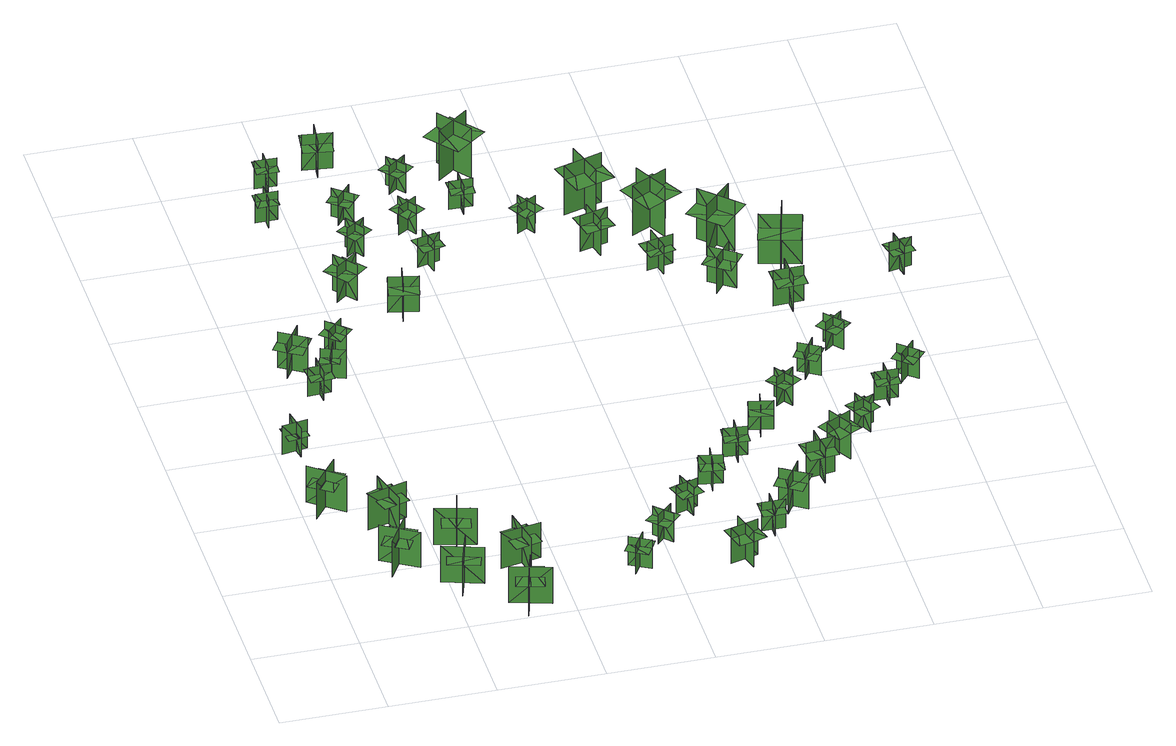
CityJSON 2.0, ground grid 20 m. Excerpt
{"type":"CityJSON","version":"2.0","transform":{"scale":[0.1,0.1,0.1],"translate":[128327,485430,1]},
"CityObjects":{
"tree1":{"type":"SolitaryVegetationObject","geometry":[{"type":"MultiSurface","lod":"1","boundaries":[[[0,1,2]],[[0,2,3]],[[4,5,6]],[[4,6,7]],[[8,9,10]],[[8,10,11]],[[8,11,12]],[[8,12,13]]]}]},
"tree2":{"type":"SolitaryVegetationObject","geometry":[{"type":"MultiSurface","lod":"1","boundaries":[[[14,15,16]],[[14,16,17]],[[18,19,20]],[[18,20,21]],[[22,23,24]],[[22,24,25]],[[22,25,26]],[[22,26,27]]]}]},
"tree3":{"type":"SolitaryVegetationObject","geometry":[{"type":"MultiSurface","lod":"1","boundaries":[[[28,29,30]],[[28,30,31]],[[32,33,34]],[[32,34,35]],[[36,37,38]],[[36,38,39]],[[36,40,41]],[[36,41,37]]]}]},
"tree4":{"type":"SolitaryVegetationObject","geometry":[{"type":"MultiSurface","lod":"1","boundaries":[[[42,43,44]],[[42,44,45]],[[46,47,48]],[[46,48,49]],[[50,51,52]],[[50,52,53]],[[50,53,54]],[[50,54,55]]]}]},
"tree5":{"type":"SolitaryVegetationObject","geometry":[{"type":"MultiSurface","lod":"1","boundaries":[[[56,57,58]],[[56,58,59]],[[60,61,62]],[[60,62,63]],[[64,65,66]],[[64,66,67]],[[64,67,68]],[[64,68,69]]]}]},
"tree6":{"type":"SolitaryVegetationObject","geometry":[{"type":"MultiSurface","lod":"1","boundaries":[[[70,71,72]],[[70,72,73]],[[74,75,76]],[[74,76,77]],[[78,79,80]],[[78,80,81]],[[78,81,82]],[[78,82,83]]]}]},
"tree7":{"type":"SolitaryVegetationObject","geometry":[{"type":"MultiSurface","lod":"1","boundaries":[[[84,85,86]],[[84,86,87]],[[88,89,90]],[[88,90,91]],[[92,93,94]],[[92,94,95]],[[92,95,96]],[[92,96,97]]]}]},
"tree8":{"type":"SolitaryVegetationObject","geometry":[{"type":"MultiSurface","lod":"1","boundaries":[[[98,99,100]],[[98,100,101]],[[102,103,104]],[[102,104,105]],[[106,107,108]],[[106,108,109]],[[106,109,110]],[[106,110,111]]]}]},
"tree9":{"type":"SolitaryVegetationObject","geometry":[{"type":"MultiSurface","lod":"1","boundaries":[[[112,113,114]],[[112,114,115]],[[116,117,118]],[[116,118,119]],[[120,121,122]],[[120,122,123]],[[120,123,124]],[[120,124,125]]]}]},
"tree10":{"type":"SolitaryVegetationObject","geometry":[{"type":"MultiSurface","lod":"1","boundaries":[[[126,127,128]],[[126,128,129]],[[130,131,132]],[[130,132,133]],[[134,135,136]],[[134,136,137]],[[134,137,138]],[[134,138,139]]]}]},
"tree11":{"type":"SolitaryVegetationObject","geometry":[{"type":"MultiSurface","lod":"1","boundaries":[[[140,141,142]],[[140,142,143]],[[144,145,146]],[[144,146,147]],[[148,149,150]],[[148,150,151]],[[148,151,152]],[[148,152,153]]]}]},
"tree12":{"type":"SolitaryVegetationObject","geometry":[{"type":"MultiSurface","lod":"1","boundaries":[[[154,155,156]],[[154,156,157]],[[158,159,160]],[[158,160,161]],[[162,163,164]],[[162,164,165]],[[162,165,166]],[[162,166,167]]]}]},
"tree13":{"type":"SolitaryVegetationObject","geometry":[{"type":"MultiSurface","lod":"1","boundaries":[[[168,169,170]],[[168,170,171]],[[172,173,174]],[[172,174,175]],[[176,177,178]],[[176,178,179]],[[176,179,180]],[[176,180,181]]]}]},
"tree14":{"type":"SolitaryVegetationObject","geometry":[{"type":"MultiSurface","lod":"1","boundaries":[[[182,183,184]],[[182,184,185]],[[186,187,188]],[[186,188,189]],[[190,191,192]],[[190,192,193]],[[190,193,194]],[[190,194,195]]]}]},
"tree15":{"type":"SolitaryVegetationObject","geometry":[{"type":"MultiSurface","lod":"1","boundaries":[[[196,197,198]],[[196,198,199]],[[200,201,202]],[[200,202,203]],[[204,205,206]],[[204,206,207]],[[204,207,208]],[[204,208,209]]]}]},
"tree16":{"type":"SolitaryVegetationObject","geometry":[{"type":"MultiSurface","lod":"1","boundaries":[[[210,211,212]],[[210,212,213]],[[214,215,216]],[[214,216,217]],[[218,219,220]],[[218,220,221]],[[218,221,222]],[[218,222,223]]]}]},
"tree17":{"type":"SolitaryVegetationObject","geometry":[{"type":"MultiSurface","lod":"1","boundaries":[[[224,225,226]],[[224,226,227]],[[228,229,230]],[[228,230,231]],[[232,233,234]],[[232,234,235]],[[232,235,236]],[[232,236,237]]]}]},
"tree18":{"type":"SolitaryVegetationObject","geometry":[{"type":"MultiSurface","lod":"1","boundaries":[[[238,239,240]],[[238,240,241]],[[242,243,244]],[[242,244,245]],[[246,247,248]],[[246,248,249]],[[246,249,250]],[[246,250,251]]]}]},
"tree19":{"type":"SolitaryVegetationObject","geometry":[{"type":"MultiSurface","lod":"1","boundaries":[[[252,253,254]],[[252,254,255]],[[256,257,258]],[[256,258,259]],[[260,261,262]],[[260,262,263]],[[260,263,264]],[[260,264,265]]]}]},
"tree20":{"type":"SolitaryVegetationObject","geometry":[{"type":"MultiSurface","lod":"1","boundaries":[[[266,267,268]],[[266,268,269]],[[270,271,272]],[[270,272,273]],[[274,275,276]],[[274,276,277]],[[274,277,278]],[[274,278,279]]]}]},
"tree21":{"type":"SolitaryVegetationObject","geometry":[{"type":"MultiSurface","lod":"1","boundaries":[[[280,281,282]],[[280,282,283]],[[284,285,286]],[[284,286,287]],[[288,289,290]],[[288,290,291]],[[288,291,292]],[[288,292,293]]]}]},
"tree22":{"type":"SolitaryVegetationObject","geometry":[{"type":"MultiSurface","lod":"1","boundaries":[[[294,295,296]],[[294,296,297]],[[298,299,300]],[[298,300,301]],[[302,303,304]],[[302,304,305]],[[302,305,306]],[[302,306,307]]]}]},
"tree23":{"type":"SolitaryVegetationObject","geometry":[{"type":"MultiSurface","lod":"1","boundaries":[[[308,309,310]],[[308,310,311]],[[312,313,314]],[[312,314,315]],[[316,317,318]],[[316,318,319]],[[316,319,320]],[[316,320,321]]]}]},
"tree24":{"type":"SolitaryVegetationObject","geometry":[{"type":"MultiSurface","lod":"1","boundaries":[[[322,323,324]],[[322,324,325]],[[326,327,328]],[[326,328,329]],[[330,331,332]],[[330,332,333]],[[330,333,334]],[[330,334,335]]]}]},
"tree25":{"type":"SolitaryVegetationObject","geometry":[{"type":"MultiSurface","lod":"1","boundaries":[[[336,337,338]],[[336,338,339]],[[340,341,342]],[[340,342,343]],[[344,345,346]],[[344,346,347]],[[344,347,348]],[[344,348,349]]]}]},
"tree26":{"type":"SolitaryVegetationObject","geometry":[{"type":"MultiSurface","lod":"1","boundaries":[[[350,351,352]],[[350,352,353]],[[354,355,356]],[[354,356,357]],[[358,359,360]],[[358,360,361]],[[358,361,362]],[[358,362,363]]]}]},
"tree27":{"type":"SolitaryVegetationObject","geometry":[{"type":"MultiSurface","lod":"1","boundaries":[[[364,365,366]],[[364,366,367]],[[368,369,370]],[[368,370,371]],[[372,373,374]],[[372,374,375]],[[372,375,376]],[[372,376,377]]]}]},
"tree28":{"type":"SolitaryVegetationObject","geometry":[{"type":"MultiSurface","lod":"1","boundaries":[[[378,379,380]],[[378,380,381]],[[382,383,384]],[[382,384,385]],[[386,387,388]],[[386,388,389]],[[386,389,390]],[[386,390,391]]]}]},
"tree29":{"type":"SolitaryVegetationObject","geometry":[{"type":"MultiSurface","lod":"1","boundaries":[[[392,393,394]],[[392,394,395]],[[396,397,398]],[[396,398,399]],[[400,401,402]],[[400,402,403]],[[400,403,404]],[[400,404,405]]]}]},
"tree30":{"type":"SolitaryVegetationObject","geometry":[{"type":"MultiSurface","lod":"1","boundaries":[[[406,407,408]],[[406,408,409]],[[410,411,412]],[[410,412,413]],[[414,415,416]],[[414,416,417]],[[414,417,418]],[[414,418,419]]]}]},
"tree31":{"type":"SolitaryVegetationObject","geometry":[{"type":"MultiSurface","lod":"1","boundaries":[[[420,421,422]],[[420,422,423]],[[424,425,426]],[[424,426,427]],[[428,429,430]],[[428,430,431]],[[428,431,432]],[[428,432,433]]]}]},
"tree32":{"type":"SolitaryVegetationObject","geometry":[{"type":"MultiSurface","lod":"1","boundaries":[[[434,435,436]],[[434,436,437]],[[438,439,440]],[[438,440,441]],[[442,443,444]],[[442,444,445]],[[442,445,446]],[[442,446,447]]]}]},
"tree33":{"type":"SolitaryVegetationObject","geometry":[{"type":"MultiSurface","lod":"1","boundaries":[[[448,449,450]],[[448,450,451]],[[452,453,454]],[[452,454,455]],[[456,457,458]],[[456,458,459]],[[456,459,460]],[[456,460,461]]]}]},
"tree34":{"type":"SolitaryVegetationObject","geometry":[{"type":"MultiSurface","lod":"1","boundaries":[[[462,463,464]],[[462,464,465]],[[466,467,468]],[[466,468,469]],[[470,471,472]],[[470,472,473]],[[470,473,474]],[[470,474,475]]]}]},
"tree35":{"type":"SolitaryVegetationObject","geometry":[{"type":"MultiSurface","lod":"1","boundaries":[[[476,477,478]],[[476,478,479]],[[480,481,482]],[[480,482,483]],[[484,485,486]],[[484,486,487]],[[484,487,488]],[[484,488,489]]]}]},
"tree36":{"type":"SolitaryVegetationObject","geometry":[{"type":"MultiSurface","lod":"1","boundaries":[[[490,491,492]],[[490,492,493]],[[494,495,496]],[[494,496,497]],[[498,499,500]],[[498,500,501]],[[498,501,502]],[[498,502,503]]]}]},
"tree37":{"type":"SolitaryVegetationObject","geometry":[{"type":"MultiSurface","lod":"1","boundaries":[[[504,505,506]],[[504,506,507]],[[508,509,510]],[[508,510,511]],[[512,513,514]],[[512,514,515]],[[512,515,516]],[[512,516,517]]]}]},
"tree38":{"type":"SolitaryVegetationObject","geometry":[{"type":"MultiSurface","lod":"1","boundaries":[[[518,519,520]],[[518,520,521]],[[522,523,524]],[[522,524,525]],[[526,527,528]],[[526,528,529]],[[526,529,530]],[[526,530,531]]]}]},
"tree39":{"type":"SolitaryVegetationObject","geometry":[{"type":"MultiSurface","lod":"1","boundaries":[[[532,533,534]],[[532,534,535]],[[536,537,538]],[[536,538,539]],[[540,541,542]],[[540,542,543]],[[540,543,544]],[[540,544,545]]]}]},
"tree40":{"type":"SolitaryVegetationObject","geometry":[{"type":"MultiSurface","lod":"1","boundaries":[[[546,547,548]],[[546,548,549]],[[550,551,552]],[[550,552,553]],[[554,555,556]],[[554,556,557]],[[554,557,558]],[[554,558,559]]]}]},
"tree41":{"type":"SolitaryVegetationObject","geometry":[{"type":"MultiSurface","lod":"1","boundaries":[[[560,561,562]],[[560,562,563]],[[564,565,566]],[[564,566,567]],[[568,569,570]],[[568,570,571]],[[568,571,572]],[[568,572,573]]]}]},
"tree42":{"type":"SolitaryVegetationObject","geometry":[{"type":"MultiSurface","lod":"1","boundaries":[[[574,575,576]],[[574,576,577]],[[578,579,580]],[[578,580,581]],[[582,583,584]],[[582,584,585]],[[582,585,586]],[[582,586,587]]]}]},
"tree43":{"type":"SolitaryVegetationObject","geometry":[{"type":"MultiSurface","lod":"1","boundaries":[[[588,589,590]],[[588,590,591]],[[592,593,594]],[[592,594,595]],[[596,597,598]],[[596,598,599]],[[596,599,600]],[[596,600,601]]]}]},
"tree44":{"type":"SolitaryVegetationObject","geometry":[{"type":"MultiSurface","lod":"1","boundaries":[[[602,603,604]],[[602,604,605]],[[606,607,608]],[[606,608,609]],[[610,611,612]],[[610,612,613]],[[610,613,614]],[[610,614,615]]]}]},
"tree45":{"type":"SolitaryVegetationObject","geometry":[{"type":"MultiSurface","lod":"1","boundaries":[[[616,617,618]],[[616,618,619]],[[620,621,622]],[[620,622,623]],[[624,625,626]],[[624,626,627]],[[624,627,628]],[[624,628,629]]]}]},
"tree46":{"type":"SolitaryVegetationObject","geometry":[{"type":"MultiSurface","lod":"1","boundaries":[[[630,631,632]],[[630,632,633]],[[634,635,636]],[[634,636,637]],[[638,639,640]],[[638,640,641]],[[638,641,642]],[[638,642,643]]]}]},
"tree47":{"type":"SolitaryVegetationObject","geometry":[{"type":"MultiSurface","lod":"1","boundaries":[[[644,645,646]],[[644,646,647]],[[648,649,650]],[[648,650,651]],[[652,653,654]],[[652,654,655]],[[652,655,656]],[[652,656,657]]]}]},
"tree48":{"type":"SolitaryVegetationObject","geometry":[{"type":"MultiSurface","lod":"1","boundaries":[[[658,659,660]],[[658,660,661]],[[662,663,664]],[[662,664,665]],[[666,667,668]],[[666,668,669]],[[666,669,670]],[[666,670,671]]]}]},
"tree49":{"type":"SolitaryVegetationObject","geometry":[{"type":"MultiSurface","lod":"1","boundaries":[[[672,673,674]],[[672,674,675]],[[676,677,678]],[[676,678,679]],[[680,681,682]],[[680,682,683]],[[680,683,684]],[[680,684,685]]]}]},
"tree50":{"type":"SolitaryVegetationObject","geometry":[{"type":"MultiSurface","lod":"1","boundaries":[[[686,687,688]],[[686,688,689]],[[690,691,692]],[[690,692,693]],[[694,695,696]],[[694,696,697]],[[694,697,698]],[[694,698,699]]]}]},
"tree51":{"type":"SolitaryVegetationObject","geometry":[{"type":"MultiSurface","lod":"1","boundaries":[[[700,701,702]],[[700,702,703]],[[704,705,706]],[[704,706,707]],[[708,709,710]],[[708,710,711]],[[708,711,712]],[[708,712,713]]]}]}
},
"vertices":[
[68,447,9],[21,385,9],[21,385,87],[68,447,87],[16,439,9],[16,439,87],[78,392,87],[78,392,9],[64,441,66],[43,456,66],[8,406,66],[29,392,66],[50,377,66],[85,427,66],
[146,246,9],[106,179,9],[106,179,86],[146,246,86],[95,233,9],[95,233,86],[162,193,86],[162,193,9],[143,240,66],[120,253,66],[91,199,66],[113,187,66],[136,175,66],[165,228,66],
[40,566,16],[31,613,16],[31,613,78],[40,566,78],[57,590,16],[57,590,78],[9,582,78],[9,582,16],[37,568,54],[30,610,54],[11,606,54],[18,565,54],[57,572,54],[50,613,54],
[151,303,9],[130,378,9],[130,378,87],[151,303,87],[176,349,9],[176,349,87],[101,328,87],[101,328,9],[149,310,67],[174,318,67],[155,376,67],[130,368,67],[106,359,67],[125,302,67],
[259,117,10],[185,140,10],[185,140,88],[259,117,88],[235,163,10],[235,163,88],[212,89,88],[212,89,10],[253,119,67],[260,144,67],[201,160,67],[194,135,67],[188,110,67],[246,94,67],
[232,210,9],[252,285,9],[252,285,87],[232,210,87],[277,237,9],[277,237,87],[202,257,87],[202,257,9],[234,217,66],[259,211,66],[272,270,66],[247,276,66],[221,282,66],[208,222,66],
[332,77,8],[310,3,8],[310,3,86],[332,77,86],[286,52,8],[286,52,86],[361,30,86],[361,30,8],[330,71,65],[305,77,65],[290,18,65],[316,12,65],[341,6,65],[355,65,65],
[121,721,18],[118,765,18],[118,765,80],[121,721,80],[141,743,18],[97,740,18],[97,740,80],[141,743,80],[141,743,62],[139,765,62],[95,762,62],[97,740,62],[98,718,62],[142,721,62],
[69,843,15],[116,813,15],[116,813,92],[69,843,92],[77,807,15],[107,854,15],[107,854,92],[77,807,92],[77,807,70],[101,792,70],[130,839,70],[107,854,70],[84,868,70],[54,822,70],
[346,125,10],[331,201,10],[331,201,87],[346,125,87],[375,168,10],[375,168,87],[299,153,87],[299,153,10],[345,131,67],[370,137,67],[356,196,67],[331,190,67],[305,184,67],[320,125,67],
[160,805,18],[144,761,18],[144,761,80],[160,805,80],[133,792,18],[133,792,80],[177,776,80],[177,776,18],[133,792,61],[126,774,61],[161,761,61],[168,779,61],[175,797,61],[140,810,61],
[193,875,17],[162,843,17],[162,843,78],[193,875,78],[163,874,17],[195,844,17],[195,844,78],[163,874,78],[163,874,61],[148,858,61],[180,828,61],[195,844,61],[210,860,61],[178,890,61],
[182,1278,18],[141,1278,18],[141,1278,80],[182,1278,80],[161,1299,18],[160,1258,18],[160,1258,80],[161,1299,80],[161,1299,64],[141,1299,64],[140,1258,64],[160,1258,64],[180,1258,64],[180,1299,64],
[220,1006,18],[263,1040,18],[263,1040,95],[220,1006,95],[256,1002,18],[222,1045,18],[222,1045,95],[256,1002,95],[256,1002,74],[278,1019,74],[244,1062,74],[222,1045,74],[200,1028,74],[235,984,74],
[547,112,12],[525,74,12],[525,74,74],[547,112,74],[519,105,12],[557,83,12],[557,83,74],[519,105,74],[519,105,57],[508,86,57],[546,64,57],[557,83,57],[568,102,57],[530,124,57],
[185,1357,18],[186,1398,18],[186,1398,79],[185,1357,79],[206,1378,18],[165,1379,18],[165,1379,79],[206,1378,79],[206,1378,63],[207,1397,63],[166,1399,63],[165,1379,63],[165,1359,63],[206,1358,63],
[330,974,18],[319,920,18],[319,920,95],[330,974,95],[299,954,18],[354,943,18],[354,943,95],[299,954,95],[299,954,73],[294,927,73],[348,916,73],[354,943,73],[359,970,73],[305,981,73],
[273,1138,17],[309,1163,17],[309,1163,79],[273,1138,79],[302,1132,17],[277,1169,17],[277,1169,79],[302,1132,79],[302,1132,62],[320,1145,62],[295,1181,62],[277,1169,62],[258,1156,62],[283,1120,62],
[586,153,12],[617,184,12],[617,184,74],[586,153,74],[615,153,12],[584,184,12],[584,184,74],[615,153,74],[615,153,56],[631,169,56],[600,200,56],[584,184,56],[568,169,56],[600,137,56],
[282,1235,17],[310,1269,17],[310,1269,78],[282,1235,78],[311,1238,17],[277,1266,17],[277,1266,78],[311,1238,78],[311,1238,61],[325,1255,61],[291,1283,61],[277,1266,61],[263,1249,61],[297,1221,61],
[264,1425,10],[319,1418,10],[319,1418,87],[264,1425,87],[286,1396,10],[293,1450,10],[293,1450,87],[286,1396,87],[286,1396,65],[314,1392,65],[321,1447,65],[293,1450,65],[266,1454,65],[259,1399,65],
[401,1102,16],[412,1059,16],[412,1059,78],[401,1102,78],[386,1077,16],[428,1088,16],[428,1088,78],[386,1077,78],[386,1077,61],[391,1055,61],[434,1066,61],[428,1088,61],[423,1109,61],[380,1098,61],
[669,219,14],[654,261,14],[654,261,75],[669,219,75],[682,246,14],[640,231,14],[640,231,75],[682,246,75],[682,246,58],[674,267,58],[633,252,58],[640,231,58],[647,210,58],[689,225,58],
[749,77,13],[696,61,13],[696,61,90],[749,77,90],[717,95,13],[732,41,13],[732,41,90],[717,95,90],[717,95,68],[690,87,68],[705,34,68],[732,41,68],[759,49,68],[743,102,68],
[409,1175,17],[385,1213,17],[385,1213,78],[409,1175,78],[415,1204,17],[378,1180,17],[378,1180,78],[415,1204,78],[415,1204,61],[403,1223,61],[366,1199,61],[378,1180,61],[390,1162,61],[427,1185,61],
[396,1314,10],[430,1342,10],[430,1342,71],[396,1314,71],[425,1311,10],[397,1345,10],[397,1345,71],[425,1311,71],[425,1311,54],[442,1325,54],[415,1359,54],[397,1345,54],[380,1331,54],[408,1297,54],
[745,306,12],[701,313,12],[701,313,74],[745,306,74],[727,330,12],[721,286,12],[721,286,74],[727,330,74],[727,330,56],[705,333,56],[699,289,56],[721,286,56],[743,283,56],[749,327,56],
[773,143,14],[817,143,14],[817,143,76],[773,143,76],[793,122,14],[793,166,14],[793,166,76],[793,122,76],[793,122,59],[816,122,59],[815,166,59],[793,166,59],[771,166,59],[771,122,59],
[508,1222,10],[509,1266,10],[509,1266,71],[508,1222,71],[530,1242,10],[486,1243,10],[486,1243,71],[530,1242,71],[530,1242,54],[530,1264,54],[486,1265,54],[486,1243,54],[485,1221,54],[529,1220,54],
[787,361,11],[790,405,11],[790,405,73],[787,361,73],[809,380,11],[765,384,11],[765,384,73],[809,380,73],[809,380,56],[811,402,56],[767,406,56],[765,384,56],[763,362,56],[808,358,56],
[824,218,14],[871,188,14],[871,188,91],[824,218,91],[832,182,14],[862,229,14],[862,229,91],[832,182,91],[832,182,69],[855,167,69],[885,214,69],[862,229,69],[838,244,69],[809,197,69],
[553,1381,10],[492,1333,10],[492,1333,118],[553,1381,118],[502,1387,10],[549,1326,10],[549,1326,118],[502,1387,118],[502,1387,88],[471,1363,88],[519,1302,88],[549,1326,88],[580,1350,88],[532,1411,88],
[616,1136,9],[594,1174,9],[594,1174,70],[616,1136,70],[624,1164,9],[586,1142,9],[586,1142,70],[624,1164,70],[624,1164,53],[613,1183,53],[575,1162,53],[586,1142,53],[596,1123,53],[635,1145,53],
[855,471,10],[846,428,10],[846,428,72],[855,471,72],[830,455,10],[874,446,10],[874,446,72],[830,455,72],[830,455,54],[826,433,54],[869,425,54],[874,446,54],[878,468,54],[835,477,54],
[891,281,13],[945,288,13],[945,288,90],[891,281,90],[920,259,13],[913,314,13],[913,314,90],[920,259,90],[920,259,68],[947,262,68],[940,317,68],[913,314,68],[885,310,68],[892,255,68],
[699,1093,9],[712,1039,9],[712,1039,86],[699,1093,86],[680,1061,9],[733,1075,9],[733,1075,86],[680,1061,86],[680,1061,64],[686,1035,64],[740,1048,64],[733,1075,64],[726,1102,64],[673,1088,64],
[897,513,10],[933,537,10],[933,537,72],[897,513,72],[925,507,10],[901,544,10],[901,544,72],[925,507,72],[925,507,55],[944,519,55],[919,556,55],[901,544,55],[882,531,55],[907,495,55],
[991,360,11],[943,333,11],[943,333,88],[991,360,88],[956,370,11],[983,322,11],[983,322,88],[956,370,88],[956,370,66],[932,356,66],[959,308,66],[983,322,66],[1007,335,66],[980,384,66],
[754,1197,10],[680,1175,10],[680,1175,117],[754,1197,117],[709,1222,10],[731,1148,10],[731,1148,117],[709,1222,117],[709,1222,87],[672,1210,87],[694,1136,87],[731,1148,87],[768,1159,87],[746,1233,87],
[830,989,6],[781,978,6],[781,978,69],[830,989,69],[796,1011,6],[807,961,6],[807,961,69],[796,1011,69],[826,992,48],[821,1014,48],[772,1003,48],[777,980,48],[782,958,48],[831,969,48],
[850,1118,11],[781,1082,11],[781,1082,119],[850,1118,119],[801,1134,11],[836,1065,11],[836,1065,119],[801,1134,119],[801,1134,88],[767,1116,88],[802,1047,88],[836,1065,88],[871,1083,88],[835,1151,88],
[1010,402,11],[1050,421,11],[1050,421,72],[1010,402,72],[1038,392,11],[1019,432,11],[1019,432,72],[1038,392,72],[1038,392,55],[1058,402,55],[1039,442,55],[1019,432,55],[999,423,55],[1018,383,55],
[959,606,11],[997,583,11],[997,583,73],[959,606,73],[966,577,11],[989,615,11],[989,615,73],[966,577,73],[966,577,55],[984,566,55],[1008,603,55],[989,615,55],[970,627,55],[947,589,55],
[920,884,8],[875,917,8],[875,917,85],[920,884,85],[915,921,8],[882,876,8],[882,876,85],[915,921,85],[915,921,64],[892,937,64],[859,893,64],[882,876,64],[904,860,64],[937,904,64],
[893,991,11],[947,1046,11],[947,1046,119],[893,991,119],[945,991,11],[889,1045,11],[889,1045,119],[945,991,119],[945,991,88],[972,1019,88],[916,1073,88],[889,1045,88],[862,1017,88],[918,963,88],
[1091,463,11],[1091,507,11],[1091,507,73],[1091,463,73],[1112,484,11],[1068,484,11],[1068,484,73],[1112,484,73],[1112,484,56],[1112,506,56],[1068,506,56],[1068,484,56],[1068,461,56],[1112,462,56],
[1026,682,12],[1055,648,12],[1055,648,73],[1026,682,73],[1023,653,12],[1058,681,12],[1058,681,73],[1023,653,73],[1023,653,56],[1038,635,56],[1072,664,56],[1058,681,56],[1044,698,56],[1009,670,56],
[999,788,9],[997,843,9],[997,843,86],[999,788,86],[1025,815,9],[969,813,9],[969,813,86],[1025,815,86],[1025,815,65],[1023,843,65],[968,840,65],[969,813,65],[970,785,65],[1026,787,65],
[1004,897,11],[1026,972,11],[1026,972,119],[1004,897,119],[1050,922,11],[975,943,11],[975,943,119],[1050,922,119],[1050,922,89],[1061,959,89],[986,981,89],[975,943,89],[965,906,89],[1039,885,89],
[1158,559,12],[1129,525,12],[1129,525,74],[1158,559,74],[1128,557,12],[1162,528,12],[1162,528,74],[1128,557,74],[1128,557,56],[1114,540,56],[1147,511,56],[1162,528,56],[1176,544,56],[1143,573,56],
[1193,859,12],[1236,869,12],[1236,869,74],[1193,859,74],[1217,844,12],[1208,887,12],[1208,887,74],[1217,844,74],[1217,844,57],[1239,848,57],[1229,892,57],[1208,887,57],[1186,882,57],[1196,839,57]
]}
